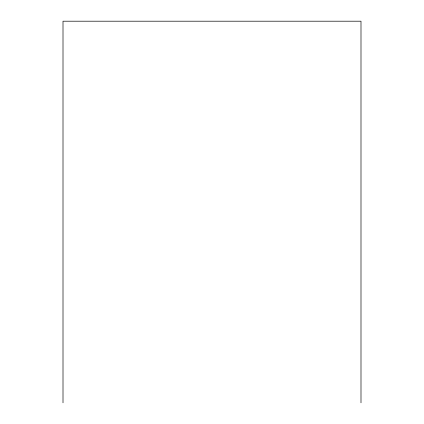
<?xml version="1.0" encoding="UTF-8"?>
<svg xmlns="http://www.w3.org/2000/svg" width="424" height="424" viewBox="0 0 424 424"><rect width="100%" height="100%" fill="white"/><g stroke="black" fill="none" stroke-linecap="round" stroke-linejoin="round"><path stroke-width="0.64" d="M360.994 402.8L360.994 21.2L63.006 21.2L63.006 402.8"/></g></svg>
